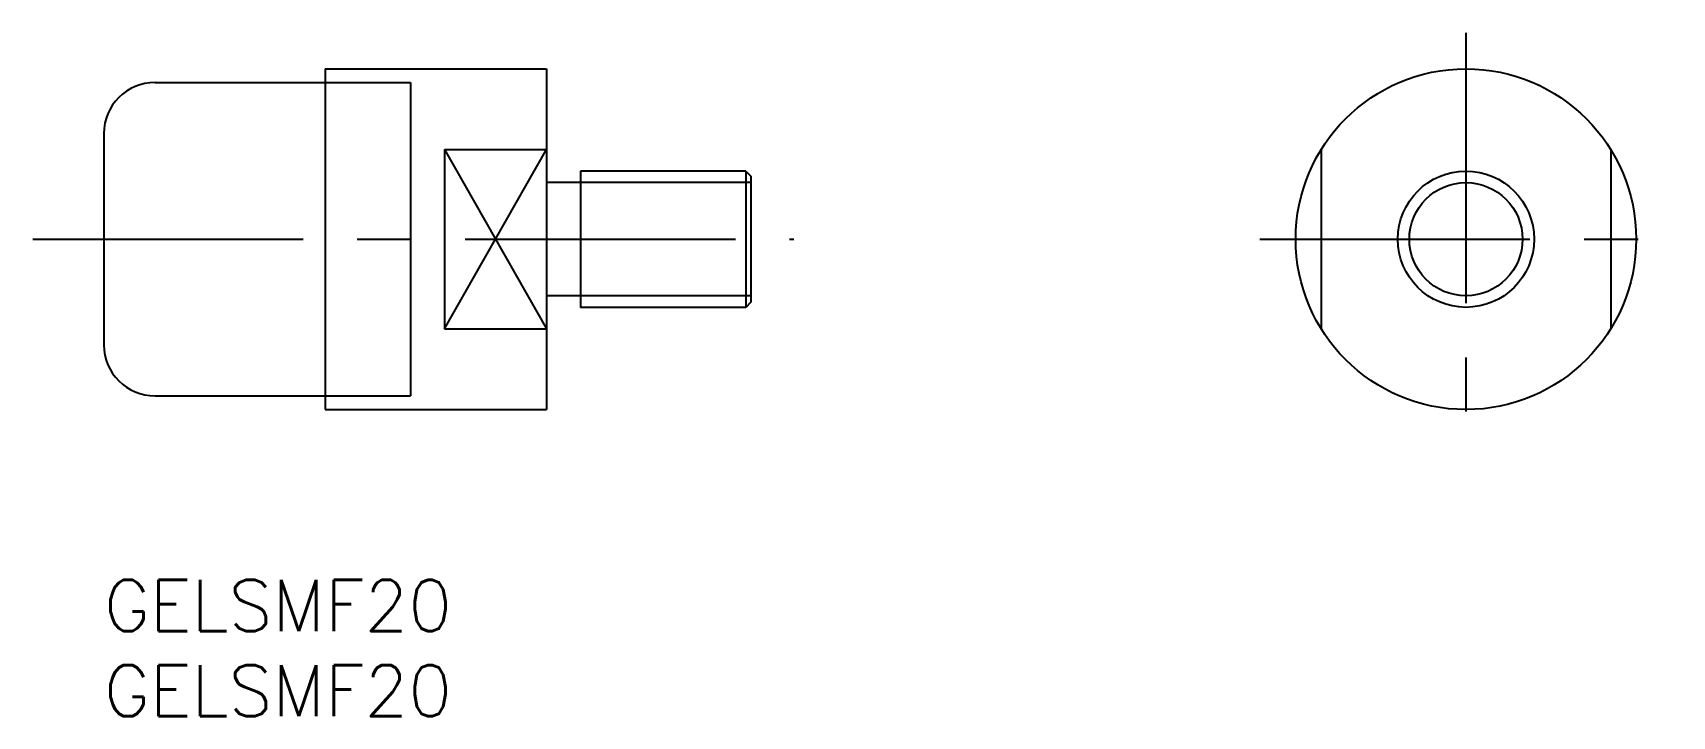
# Model space of a CAD drawing. Extents: x -4.2 to 92.1, y -8 to 32.1.
import ezdxf

# ---------------------------------------------------------------- set-up
doc = ezdxf.new("R2010")
doc.units = 0
doc.header["$LTSCALE"] = 0.5
doc.linetypes.add('CENTER', pattern=[50.8, 31.75, -6.35, 6.35, -6.35])
doc.linetypes.add('DASHED', pattern=[19.05, 12.7, -6.35])
for name, color, linetype in [('CENTER', 1, 'CONTINUOUS'), ('MSM_CONTINUOUS', 7, 'CONTINUOUS'), ('MSM_DASHED', 4, 'DASHED'), ('MSM_NARROW', 5, 'CONTINUOUS'), ('MSM_PART_NUMBER', 7, 'CONTINUOUS')]:
    doc.layers.add(name, color=color, linetype=linetype)
doc.styles.get("Standard").update_dxf_attribs({"font": 'txt.shx', "height": 3, "bigfont": 'bigfont.shx'})

msp = doc.modelspace()

# ---------------------------------------------------------------- linework, layer by layer
at = {"layer": 'CENTER', "linetype": 'CENTER'}
for p, q in [((80, 32.114769), (80, 7.885231)), ((-4.179196, 20), (40.527638, 20)), ((67.885231, 20), (92.114769, 20))]:
    msp.add_line(p, q, dxfattribs=at)
at = {"layer": 'MSM_CONTINUOUS', "linetype": 'CONTINUOUS'}
for p, q in [((13, 30), (26, 30)), ((13, 30), (13, 10)), ((26, 30), (26, 10)), ((3, 29.2), (13, 29.2)), ((0, 26.2), (0, 13.8)), ((20, 25.267827), (26, 25.267827)), ((20, 25.267827), (20, 14.732173)), ((71.5, 25.267827), (71.5, 14.732173)), ((88.5, 25.267827), (88.5, 14.732173)), ((28, 23.3235), (26, 23.3235)), ((37.7, 24), (28, 24)), ((28, 24), (28, 16)), ((37.7, 24), (38, 23.7)), ((37.7, 24), (37.7, 16)), ((38, 23.7), (38, 16.3)), ((28, 16.6765), (26, 16.6765)), ((37.7, 16), (28, 16)), ((38, 16.3), (37.7, 16)), ((20, 14.732173), (26, 14.732173)), ((3, 10.8), (13, 10.8)), ((13, 10), (26, 10))]:
    msp.add_line(p, q, dxfattribs=at)
at = {"layer": 'MSM_CONTINUOUS'}
for p, q in [((20, 25.267827), (26, 14.732173)), ((20, 14.732173), (26, 25.267827))]:
    msp.add_line(p, q, dxfattribs=at)
at = {"layer": 'MSM_CONTINUOUS', "linetype": 'CONTINUOUS'}
for radius in [10, 4, 3.3235]:
    msp.add_circle((80, 20), radius, dxfattribs=at)
for centre, start, end in [((3, 26.2), 90, 180), ((3, 13.8), 180, 270)]:
    msp.add_arc(centre, 3, start, end, dxfattribs=at)
at = {"layer": 'MSM_DASHED', "linetype": 'CONTINUOUS'}
for p, q in [((13, 29.2), (18, 29.2)), ((18, 29.2), (18, 10.8)), ((13, 10.8), (18, 10.8))]:
    msp.add_line(p, q, dxfattribs=at)
at = {"layer": 'MSM_NARROW', "linetype": 'CONTINUOUS'}
for p, q in [((38, 23.3235), (28, 23.3235)), ((38, 16.6765), (28, 16.6765))]:
    msp.add_line(p, q, dxfattribs=at)

# ---------------------------------------------------------------- texts
at = {"layer": 'MSM_PART_NUMBER'}
for p in [(0, -3), (0, -8)]:
    msp.add_text('GELSMF20', height=3, dxfattribs=at).set_placement(p)

doc.saveas('drawing.dxf')
